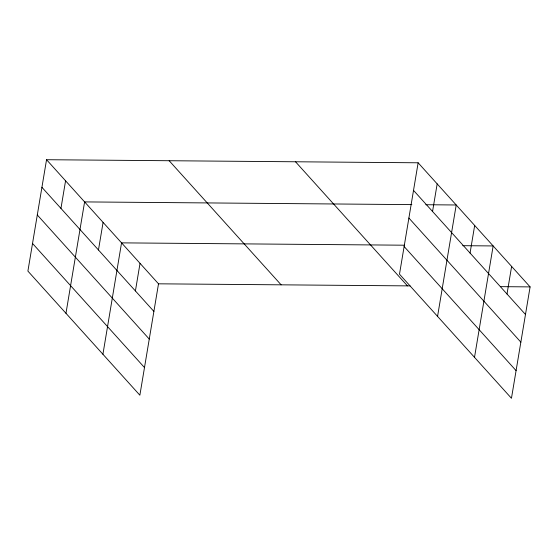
<?xml version="1.0" encoding="UTF-8"?>
<svg xmlns="http://www.w3.org/2000/svg" width="558" height="558" viewBox="0 0 558 558"><rect width="100%" height="100%" fill="white"/><g stroke="black" fill="none" stroke-linecap="round" stroke-linejoin="round"><path stroke-width="0.84" d="M46.544 159.714L27.9 271.104L139.863 395.21L158.507 283.82L46.544 159.714L418.137 162.79L530.1 286.896L511.456 398.286L399.493 274.18L418.137 162.79M60.955 208.406L65.572 180.813M65.97 313.303L84.607 201.905L411.853 204.619M98.466 249.984L103.084 222.384M102.916 354.26L121.553 242.863L404.445 245.206M135.413 290.934L140.03 263.341M432.555 211.482L437.172 183.889M437.563 316.379L456.207 204.981L425.768 204.73M470.059 253.06L474.677 225.46M474.509 357.336L493.153 245.939L462.715 245.687M507.006 294.01L511.623 266.417M158.507 283.82L410.081 285.898M500.533 286.645L530.1 286.896M413.52 190.383L525.483 314.489M408.888 218.039L520.851 342.145M404.125 246.531L516.087 370.631M295.51 161.771L407.473 285.877M169.165 160.725L281.127 284.831M41.92 187.307L153.882 311.413M37.295 214.963L149.258 339.069M32.524 243.455L144.487 367.562"/></g></svg>
